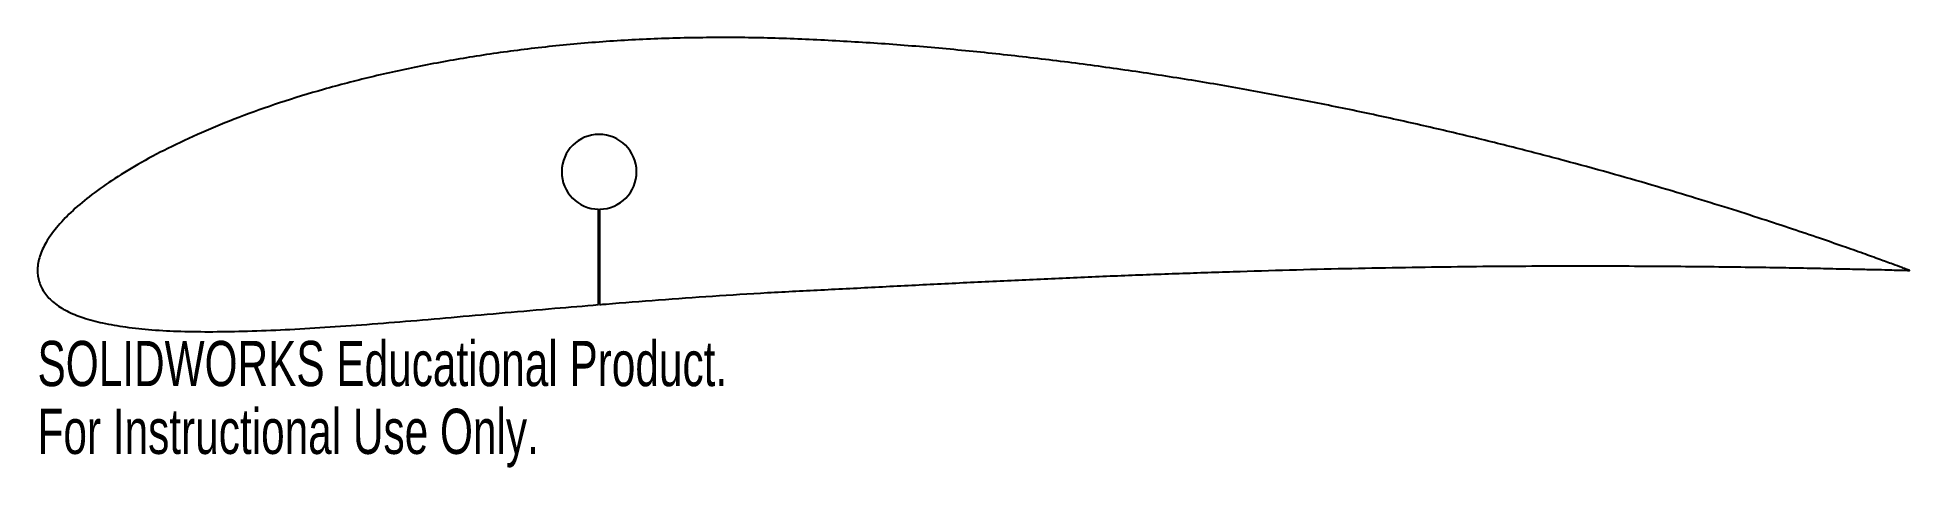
# Model space of a CAD drawing. Header units: millimetres. Extents: x 0 to 200, y -21 to 25.
import ezdxf

# ---------------------------------------------------------------- set-up
doc = ezdxf.new("R2010")
doc.units = ezdxf.units.MM
doc.styles.add('SLDTEXTSTYLE0', font='TXT', dxfattribs={"width": 0.7})

msp = doc.modelspace()

# ---------------------------------------------------------------- linework, layer by layer
at = {"color": 7, "linetype": 'Continuous', "lineweight": 25}
for p, q in [((59.95, -3.66), (59.95, 6.54)), ((60.05, 6.54), (60.05, -3.65))]:
    msp.add_line(p, q, dxfattribs=at)
msp.add_arc((60, 10.54), 4, 270.7162, 269.2838, dxfattribs=at)
msp.add_open_spline([(60.05, -3.65), (60.28, -3.63), (62.38, -3.46), (66.4, -3.14), (72.15, -2.73), (78.05, -2.36), (84.11, -2.06), (90.29, -1.74), (96.55, -1.42), (102.83, -1.12), (109.11, -0.83), (115.36, -0.56), (121.57, -0.33), (127.7, -0.12), (133.73, 0.06), (139.63, 0.21), (145.39, 0.32), (150.97, 0.4), (156.36, 0.46), (161.52, 0.48), (166.44, 0.49), (171.1, 0.47), (175.47, 0.44), (179.53, 0.4), (183.26, 0.35), (186.65, 0.3), (189.69, 0.24), (192.35, 0.18), (194.61, 0.13), (196.5, 0.09), (197.93, 0.06), (199.08, 0.01), (199.55, 0.03), (200.11, -0.02), (199.57, 0.14), (199.14, 0.33), (198.05, 0.71), (196.71, 1.21), (194.93, 1.85), (192.78, 2.61), (190.26, 3.48), (187.37, 4.46), (184.12, 5.53), (180.53, 6.68), (176.61, 7.89), (172.37, 9.16), (167.83, 10.46), (163, 11.78), (157.91, 13.11), (152.56, 14.43), (146.99, 15.73), (141.22, 16.99), (135.26, 18.19), (129.15, 19.34), (122.9, 20.41), (116.54, 21.39), (110.1, 22.27), (103.61, 23.04), (97.1, 23.7), (90.58, 24.23), (84.08, 24.62), (77.58, 24.89), (71.11, 24.92), (64.72, 24.74), (58.48, 24.33), (52.42, 23.71), (46.58, 22.89), (40.99, 21.89), (35.67, 20.72), (30.65, 19.41), (25.95, 17.97), (21.6, 16.42), (17.62, 14.8), (14.01, 13.12), (10.8, 11.41), (7.99, 9.69), (5.59, 7.98), (3.62, 6.31), (2.06, 4.68), (0.92, 3.11), (0.21, 1.6), (-0.07, 0.14), (0.11, -1.24), (0.73, -2.48), (1.76, -3.54), (3.17, -4.41), (4.94, -5.12), (7.05, -5.67), (9.51, -6.09), (12.31, -6.38), (15.42, -6.53), (18.83, -6.57), (22.54, -6.5), (26.53, -6.34), (30.77, -6.09), (35.25, -5.77), (39.97, -5.39), (44.89, -4.96), (50.01, -4.51), (55.06, -4.07), (58.39, -3.79), (59.95, -3.66)], degree=3, knots=[0.6613228, 0.6613228, 0.6613228, 0.6613228, 0.6629877, 0.6766245, 0.6905753, 0.7047969, 0.7195191, 0.7345676, 0.7497321, 0.7649538, 0.7801734, 0.7953306, 0.8103663, 0.8252188, 0.8398283, 0.8541348, 0.8680782, 0.8816, 0.894642, 0.9071481, 0.9190638, 0.9303353, 0.9409124, 0.9507468, 0.9597929, 0.9680083, 0.9753542, 0.981795, 0.9872999, 0.991841, 0.9953971, 0.9979502, 0.9994871, 1, 1.0005131, 1.0020505, 1.0046049, 1.0081658, 1.0127171, 1.018239, 1.0247081, 1.0320967, 1.0403722, 1.0495003, 1.0594419, 1.0701557, 1.0815962, 1.0937164, 1.1064652, 1.1197911, 1.1336389, 1.1479514, 1.1626701, 1.1777358, 1.1930859, 1.2086579, 1.2243894, 1.2402146, 1.2560703, 1.2718912, 1.2876126, 1.3033248, 1.3190878, 1.3345668, 1.3497029, 1.3644362, 1.3787085, 1.3924637, 1.4056483, 1.41821, 1.4301005, 1.4412746, 1.4516914, 1.4613161, 1.4701189, 1.4780775, 1.4851807, 1.4914302, 1.4968487, 1.5014869, 1.5054467, 1.5089023, 1.5121191, 1.5153358, 1.5187823, 1.5227062, 1.5272625, 1.5325339, 1.5385584, 1.5453436, 1.5528821, 1.5611536, 1.570131, 1.5797817, 1.5900697, 1.6009576, 1.6124056, 1.6243736, 1.6368204, 1.6497054, 1.6610802, 1.6610802, 1.6610802, 1.6610802], dxfattribs=at)

# ---------------------------------------------------------------- texts
at = {"color": 7, "linetype": 'Continuous', "char_height": 4.8336, "attachment_point": 1, "style": 'SLDTEXTSTYLE0'}
for s, insert in [('SOLIDWORKS Educational Product.', (0, -7.54)), ('For Instructional Use Only.', (0, -14.79))]:
    msp.add_mtext(s, dxfattribs=dict(at, insert=insert))

doc.saveas('drawing.dxf')
